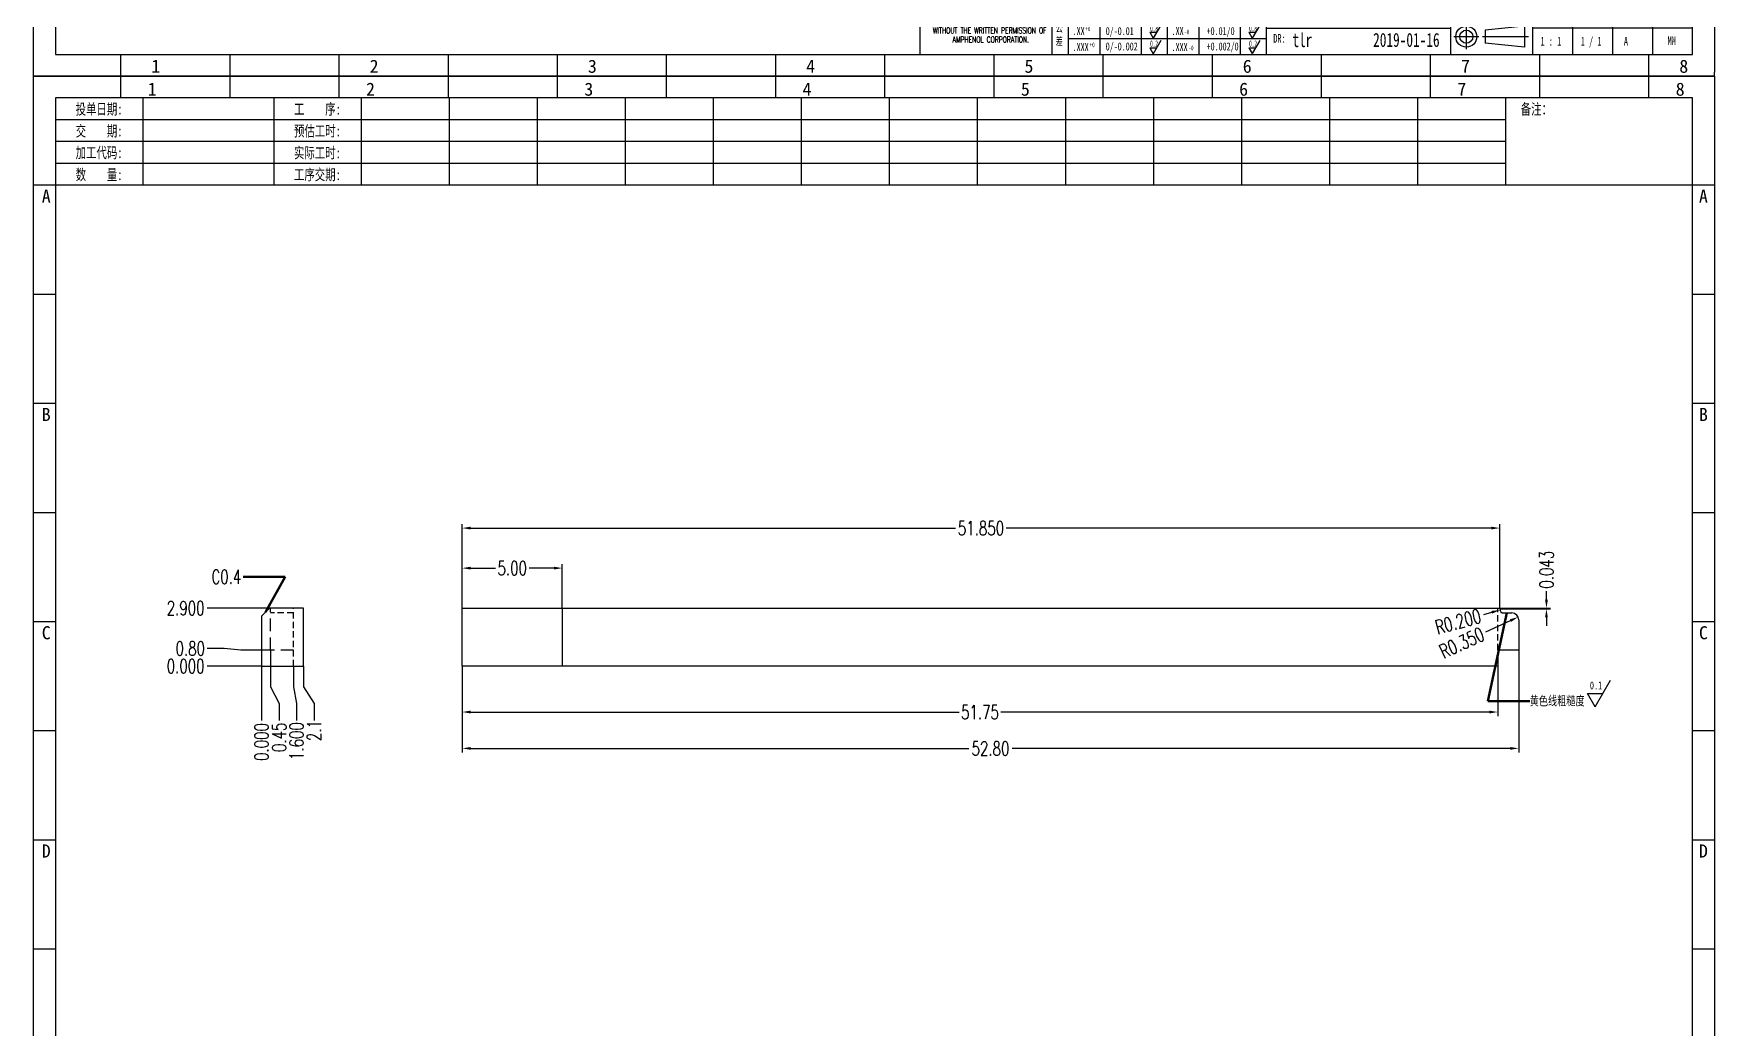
# Model space of a CAD drawing. Header units: millimetres. Extents: x -2852 to 5627, y -2271 to 1849.
# Drawn here: x -778.4 to -694.4, y 62.8 to 112.6 of the extents above; entities that cross this region are included whole.
import ezdxf
from ezdxf.enums import TextEntityAlignment as Align

# ---------------------------------------------------------------- set-up
doc = ezdxf.new("R2010")
doc.units = ezdxf.units.MM
doc.header["$PDSIZE"] = 3
doc.linetypes.add('DASHED', pattern=[19.05, 12.7, -6.35])
doc.linetypes.add('DASHED2', pattern=[9.525, 6.35, -3.175])
for name, color, linetype in [('1', 7, 'Continuous'), ('11', 4, 'DASHED2'), ('41', 1, 'Continuous')]:
    doc.layers.add(name, color=color, linetype=linetype)
doc.styles.add('jet02', font='simplex.shx', dxfattribs={"width": 0.7})
doc.styles.get("Standard").update_dxf_attribs({"font": '仿宋_GB2312_0.ttf', "width": 0.7})
doc.styles.add('TEXTSTYLE_1', font='TRIUMB.TTF')
doc.styles.add('TEXTSTYLE_2', font='TRIUM.TTF')
doc.styles.add('tk', font='', dxfattribs={"width": 0.7})
doc.styles.add('tk 2', font='仿宋_GB2312_0.ttf', dxfattribs={"width": 0.65})
doc.styles.add('tk 4', font='simplex.shx', dxfattribs={"width": 0.65, "bigfont": 'bigfont.shx'})
doc.styles.get('tk').set_extended_font_data('NSimSun')
doc.dimstyles.new('jet02', dxfattribs={"dimtxt": 3.5, "dimasz": 2.1, "dimexe": 1, "dimexo": 0, "dimgap": 0.5, "dimtad": 0, "dimtoh": 1, "dimdec": 3, "dimzin": 9, "dimdsep": 46, "dimtxsty": 'jet02', "dimcen": 0, "dimclrt": 256, "dimazin": 2, "dimtfac": 1, "dimtdec": 3, "dimtofl": 0, "dimtmove": 0, "dimatfit": 1, "dimfxl": 0, "dimarcsym": 0})

# ---------------------------------------------------------------- blocks, each defined once
blk = doc.blocks.new('A3-N')
at = {"layer": '1', "color": 1}
for p, q in [((0, 0), (0, 296.73)), ((0, 296.73), (420, 296.73)), ((21.82, 291.27), (21.82, 296.73)), ((49.09, 291.27), (49.09, 296.73)), ((76.36, 291.27), (76.36, 296.73)), ((103.64, 291.27), (103.64, 296.73)), ((103.64, 291.27), (103.64, 296.73)), ((103.64, 291.27), (103.64, 296.73)), ((130.91, 291.27), (130.91, 296.73)), ((158.18, 291.27), (158.18, 296.73)), ((185.45, 291.27), (185.45, 296.73)), ((212.73, 291.27), (212.73, 296.73)), ((240, 291.27), (240, 296.73)), ((267.27, 291.27), (267.27, 296.73)), ((294.55, 291.27), (294.55, 296.73)), ((321.82, 291.27), (321.82, 296.73)), ((349.09, 291.27), (349.09, 296.73)), ((376.36, 291.27), (376.36, 296.73)), ((403.64, 291.27), (403.64, 296.73)), ((420, 296.73), (420, 1)), ((5.45, 269.45), (0, 269.45)), ((420, 269.45), (414.55, 269.45)), ((5.45, 242.18), (0, 242.18)), ((420, 242.18), (414.55, 242.18)), ((5.45, 214.91), (0, 214.91)), ((420, 214.91), (414.55, 214.91)), ((5.45, 187.64), (0, 187.64)), ((420, 187.64), (414.55, 187.64)), ((5.45, 160.36), (0, 160.36)), ((420, 160.36), (414.55, 160.36)), ((5.45, 133.09), (0, 133.09)), ((420, 133.09), (414.55, 133.09)), ((5.45, 105.82), (0, 105.82)), ((420, 105.82), (414.55, 105.82)), ((5.45, 78.55), (0, 78.55)), ((420, 78.55), (414.55, 78.55)), ((5.45, 51.27), (0, 51.27)), ((420, 51.27), (414.55, 51.27)), ((222.45, 49.09), (221.45, 49.09)), ((221.45, 49.09), (221.45, 40.36)), ((222.45, 49.09), (414.55, 49.09)), ((232.36, 49.09), (232.36, 40.36)), ((245.45, 49.09), (245.45, 40.36)), ((290.18, 49.09), (290.18, 40.36)), ((302.18, 49.09), (302.18, 40.36)), ((322.91, 49.09), (322.91, 40.36)), ((343.64, 49.09), (343.64, 40.36)), ((392.73, 40.36), (392.73, 49.09)), ((258.55, 40.36), (258.55, 5.44)), ((266.45, 40.36), (266.45, 5.44)), ((276.78, 40.36), (276.78, 5.45)), ((291.18, 40.36), (291.18, 5.45)), ((301.51, 40.37), (301.51, 5.46)), ((308.01, 40.36), (308.01, 5.45)), ((354.09, 40.36), (354.09, 5.45)), ((308.01, 32.39), (258.55, 32.39)), ((308.01, 28.54), (258.55, 28.54)), ((414.55, 27.27), (308.01, 27.27)), ((5.45, 24), (0, 24)), ((308.01, 24.69), (258.55, 24.69)), ((420, 24), (414.55, 24)), ((308.01, 16.99), (258.55, 16.99)), ((354.09, 19.63), (308.01, 19.63)), ((308.01, 13.14), (258.55, 13.14)), ((414.55, 16.36), (354.09, 16.36)), ((374.55, 16.36), (374.55, 5.45)), ((384.55, 16.36), (384.55, 5.45)), ((394.55, 16.36), (394.55, 5.45)), ((404.55, 16.36), (404.55, 5.45)), ((308.01, 9.29), (258.55, 9.29)), ((308.01, 11.99), (354.09, 11.99)), ((372.51, 12.49), (362.69, 11.5)), ((362.69, 11.5), (362.69, 8.23)), ((372.51, 12.49), (372.51, 7.25)), ((414.55, 12), (374.55, 12)), ((21.82, 0), (21.82, 5.45)), ((49.09, 0), (49.09, 5.45)), ((76.36, 0), (76.36, 5.45)), ((103.64, 0), (103.64, 5.45)), ((130.91, 0), (130.91, 5.45)), ((158.18, 0), (158.18, 5.45)), ((185.45, 0), (185.45, 5.45)), ((212.73, 0), (212.73, 5.45)), ((240, 0), (240, 5.45)), ((267.27, 0), (267.27, 5.45)), ((294.55, 0), (294.55, 5.45)), ((321.82, 0), (321.82, 5.45)), ((349.09, 0), (349.09, 5.45)), ((372.51, 7.25), (362.69, 8.23)), ((376.36, 0), (376.36, 5.45)), ((403.64, 0), (403.64, 5.45)), ((1, 0), (0, 0)), ((420, 0), (1, 0)), ((420, 0), (420, 1))]:
    blk.add_line(p, q, dxfattribs=at)
at = {"layer": '1'}
for p, q in [((414.55, 278.18), (414.55, 284.73)), ((221.45, 40.36), (221.45, 5.45)), ((221.45, 40.36), (414.55, 40.36)), ((221.45, 40.36), (414.55, 40.36)), ((254.41, 40.36), (254.41, 5.45)), ((283.28, 40.36), (283.28, 5.45)), ((308.01, 36.24), (258.55, 36.24)), ((222.08, 28.67), (254.12, 28.67)), ((308.01, 20.84), (254.41, 20.84))]:
    blk.add_line(p, q, dxfattribs=at)
at = {"layer": '1', "color": 1, "ltscale": 0.05}
for p, q in [((278.93, 34.04), (279.79, 32.56)), ((278.93, 34.04), (280.65, 34.04)), ((281.68, 35.84), (279.79, 32.56)), ((303.66, 34.05), (304.52, 32.56)), ((303.66, 34.05), (305.38, 34.05)), ((306.41, 35.84), (304.52, 32.56)), ((278.93, 30.19), (279.79, 28.71)), ((278.93, 30.19), (280.65, 30.19)), ((281.68, 31.99), (279.79, 28.71)), ((303.66, 30.2), (305.38, 30.2)), ((303.66, 30.2), (304.52, 28.71)), ((306.41, 31.99), (304.52, 28.71)), ((278.93, 26.34), (279.79, 24.86)), ((278.93, 26.34), (280.65, 26.34)), ((281.68, 28.14), (279.79, 24.86)), ((303.66, 26.35), (304.52, 24.86)), ((303.66, 26.35), (305.38, 26.35)), ((306.41, 28.14), (304.52, 24.86)), ((278.93, 22.49), (280.65, 22.49)), ((278.93, 22.49), (279.79, 21.01)), ((281.68, 24.29), (279.79, 21.01)), ((303.66, 22.5), (305.38, 22.5)), ((303.66, 22.5), (304.52, 21.01)), ((306.41, 24.29), (304.52, 21.01)), ((278.93, 18.66), (279.79, 17.17)), ((278.93, 18.66), (280.65, 18.66)), ((281.68, 20.45), (279.79, 17.17)), ((303.66, 18.66), (304.52, 17.18)), ((303.66, 18.66), (305.38, 18.66)), ((306.41, 20.46), (304.52, 17.18)), ((278.93, 14.81), (280.65, 14.81)), ((278.93, 14.81), (279.79, 13.32)), ((281.68, 16.6), (279.79, 13.32)), ((281.68, 12.75), (279.79, 9.47)), ((303.66, 14.81), (305.38, 14.81)), ((303.66, 14.81), (304.52, 13.33)), ((306.41, 16.61), (304.52, 13.33)), ((306.41, 12.76), (304.52, 9.48)), ((278.93, 10.96), (279.79, 9.47)), ((278.93, 10.96), (280.65, 10.96)), ((281.68, 8.9), (279.79, 5.62)), ((303.66, 10.96), (304.52, 9.48)), ((303.66, 10.96), (305.38, 10.96)), ((306.41, 8.91), (304.52, 5.63)), ((278.93, 7.11), (279.79, 5.62)), ((278.93, 7.11), (280.65, 7.11)), ((303.66, 7.11), (305.38, 7.11)), ((303.66, 7.11), (304.52, 5.63))]:
    blk.add_line(p, q, dxfattribs=at)
at = {"layer": '1', "color": 1, "ltscale": 0.1}
for p, q in [((358.01, 13.02), (358.01, 6.71)), ((354.86, 9.87), (361.17, 9.87)), ((362.03, 9.87), (373.54, 9.87))]:
    blk.add_line(p, q, dxfattribs=at)
at = {"layer": '1'}
blk.add_lwpolyline([(221.45, 5.45), (414.55, 5.45), (414.55, 291.27), (5.45, 291.27), (5.45, 5.45), (414.55, 5.45)], dxfattribs=at)
at = {"layer": '1', "color": 7, "linetype": 'Continuous', "const_width": 0.123}
blk.add_lwpolyline([(223.11, 34.74), (252.6, 34.76)], dxfattribs=at)
at = {"layer": '1', "color": 1}
for radius in [2.62, 1.64]:
    blk.add_circle((358.01, 9.87), radius, dxfattribs=at)
at = {"layer": '41'}
for p, q in [((27.27, 291.27), (27.27, 269.45)), ((60, 291.27), (60, 269.45)), ((81.82, 291.27), (81.82, 269.45)), ((103.82, 291.27), (103.82, 269.45)), ((125.82, 291.27), (125.82, 269.45)), ((147.82, 291.27), (147.82, 269.45)), ((169.82, 291.27), (169.82, 269.45)), ((191.82, 291.27), (191.82, 269.45)), ((213.82, 291.27), (213.82, 269.45)), ((235.82, 291.27), (235.82, 269.45)), ((257.82, 291.27), (257.82, 269.45)), ((279.82, 291.27), (279.82, 269.45)), ((301.82, 291.27), (301.82, 269.45)), ((323.82, 291.27), (323.82, 269.45)), ((345.82, 291.27), (345.82, 269.45)), ((367.82, 291.27), (367.82, 269.45)), ((367.82, 285.82), (5.45, 285.82)), ((367.82, 280.36), (5.45, 280.36)), ((367.82, 274.91), (5.45, 274.91)), ((414.55, 269.45), (5.45, 269.45))]:
    blk.add_line(p, q, dxfattribs=at)
at = {"layer": '1', "color": 1}
for s, p in [('1', (29.64, 295.11)), ('2', (84.18, 295.11)), ('3', (138.73, 295.11)), ('4', (193.27, 295.11)), ('5', (247.82, 295.11)), ('6', (302.36, 295.11)), ('7', (356.91, 295.11)), ('8', (411.45, 295.11)), ('1', (30.53, 4.11)), ('2', (85.08, 4.11)), ('3', (139.62, 4.11)), ('4', (194.17, 4.11)), ('5', (248.72, 4.11)), ('6', (303.26, 4.11)), ('7', (357.81, 4.11)), ('8', (412.35, 4.11))]:
    blk.add_text(s, height=3.27, dxfattribs=at).set_placement(p, align=Align.TOP_CENTER)
at = {"layer": '1', "style": 'tk', "width": 0.7}
for s, p in [('投单日期:', (16.36, 288.55)), ('工    序:', (70.91, 288.55)), ('备注：', (375.51, 288.55)), ('交    期:', (16.36, 283.09)), ('预估工时:', (70.91, 283.09)), ('加工代码:', (16.36, 277.64)), ('实际工时:', (70.91, 277.64)), ('数    量:', (16.36, 272.18)), ('工序交期:', (70.91, 272.18))]:
    blk.add_text(s, height=2.727, dxfattribs=at).set_placement(p, align=Align.MIDDLE)
at = {"layer": '1', "color": 1}
for s, p in [('A', (2.04, 268.36)), ('B', (2.04, 213.82)), ('C', (2.04, 159.27)), ('D', (2.04, 104.73)), ('E', (2.04, 50.18))]:
    blk.add_text(s, height=3.27, dxfattribs=at).set_placement(p, align=Align.TOP_LEFT)
for s, p in [('A', (418.37, 268.36)), ('B', (418.37, 213.82)), ('C', (418.37, 159.27)), ('D', (418.37, 104.73)), ('E', (418.37, 50.18))]:
    blk.add_text(s, height=3.27, dxfattribs=at).set_placement(p, align=Align.TOP_RIGHT)
at = {"layer": '1', "color": 1, "style": 'tk 2', "width": 0.7}
for s, height, p in [('序号', 3.273, (222.96, 43.34)), ('件号', 3.273, (234.62, 43.61)), ('零件名称', 3.273, (258.97, 43.61)), ('数量', 3.273, (292.3, 43.78)), ('材料', 3.273, (309.27, 43.78)), ('热处理', 3.273, (328.71, 43.78)), ('外形尺寸', 3.273, (358.94, 43.78)), ('说明', 3.273, (399.61, 43.78)), ('料号：', 2.182, (309.77, 37.46)), ('名称：', 3.273, (355.52, 35.79)), ('图号：', 3.273, (355.52, 22.7)), ('比 例', 2.182, (376.69, 13.18)), ('页 码', 2.182, (386.85, 13.18)), ('版 次', 2.182, (396.31, 13.18)), ('单位', 2.182, (407.35, 13.18))]:
    blk.add_text(s, height=height, dxfattribs=at).set_placement(p)
at = {"layer": '1', "color": 7, "linetype": 'Continuous', "style": 'TEXTSTYLE_1'}
blk.add_text('Amphenol JET', height=2.7, dxfattribs=at).set_placement((223.96, 35.61))
at = {"layer": '1', "color": 7, "linetype": 'Continuous'}
for s, height, style, width, p in [('A Division of Amphenol Corporation', 1.5, 'TEXTSTYLE_2', 0.7, (224.64, 32.29)), ('HangZhou Amphenol JET Interconnect Technology co.,ltd ', 1.2, 'TEXTSTYLE_2', 0.6, (222.47, 29.36)), ('THESE DRAWINGS AND SPECIFICATIONS', 1.5, 'tk 4', 0.6, (224.73, 23.52)), ('ARE THE PROPERTY OF', 1.5, 'tk 4', 0.6, (230.45, 21.35)), ('AND SHALL NOT BE REPRODUCED OR', 1.5, 'tk 4', 0.6, (225.95, 17.17)), ('AMPHENOL CORPORATION', 1.5, 'tk 4', 0.6, (230.04, 19.27)), ('THE MANUFACTURE OR SALE OF APPARATUS', 1.5, 'tk 4', 0.6, (223.5, 12.92)), ('COPIED OR USED AS THE BASIS FOR', 1.5, 'tk 4', 0.6, (225.54, 15.02)), ('WITHOUT THE WRITTEN PERMISSION OF', 1.5, 'tk 4', 0.6, (224.73, 10.67)), ('AMPHENOL CORPORATION.', 1.5, 'tk 4', 0.6, (229.63, 8.4))]:
    blk.add_text(s, height=height, dxfattribs=dict(at, style=style, width=width)).set_placement(p)
at = {"layer": '1', "color": 1, "style": 'tk 2', "width": 0.7}
for s, p in [('X.', (259.64, 34.37)), ('%%P0.2', (267.9, 34.37)), ('X.', (284.37, 34.37)), ('%%P1%%D', (293.12, 34.37)), ('.X', (259.64, 30.28)), ('%%P0.1', (267.9, 30.52)), ('.X', (284.37, 30.28)), ('%%P0.5%%D', (293.12, 30.52)), ('.XX', (259.64, 26.71)), ('%%P0.01', (267.9, 26.67)), ('.XX', (284.37, 26.71)), ('%%P0.1%%D', (293.12, 26.67)), ('.XXX', (259.64, 22.68)), ('%%P0.002', (267.9, 22.82)), ('.XXX', (284.37, 22.68)), ('%%P0.01%%D', (293.12, 22.82)), ('X.', (259.64, 18.97)), ('0/-0.2', (267.9, 18.97)), ('X.', (284.37, 18.97)), ('+0.2/0', (293.12, 18.97)), ('.X', (259.64, 14.88)), ('0/-0.1', (267.9, 15.12)), ('.X', (284.37, 14.88)), ('+0.1/0', (293.12, 15.12)), ('.XX', (259.64, 11.31)), ('0/-0.01', (267.9, 11.27)), ('0/-0.002', (267.9, 7.42)), ('.XX', (284.37, 11.31)), ('+0.01/0', (293.12, 11.27)), ('+0.002/0', (293.12, 7.42)), ('.XXX', (259.64, 7.28)), ('.XXX', (284.37, 7.28))]:
    blk.add_text(s, height=2, dxfattribs=at).set_placement(p, align=Align.MIDDLE_LEFT)
at = {"layer": '1', "color": 1, "ltscale": 0.05, "style": 'tk 2', "width": 0.5}
for s, p in [('6.3', (279.01, 34.26)), ('6.3', (303.74, 34.27)), ('3.2', (279.01, 30.41)), ('3.2', (303.74, 30.42)), ('0.8', (279.01, 26.56)), ('0.8', (303.74, 26.57)), ('0.2', (279.01, 22.71)), ('0.2', (303.74, 22.72)), ('6.3', (279.01, 18.87)), ('6.3', (303.74, 18.88)), ('3.2', (279.01, 15.02)), ('0.8', (279.01, 11.17)), ('3.2', (303.74, 15.03)), ('0.8', (303.74, 11.18)), ('0.2', (279.01, 7.32)), ('0.2', (303.74, 7.33))]:
    blk.add_text(s, height=1.6, dxfattribs=at).set_placement(p)
at = {"layer": '1', "style": 'tk 2', "width": 0.7}
for s, p in [('APPD:', (309.77, 24.21)), ('CHKD:', (309.77, 16.27)), ('DR:', (309.77, 8.35))]:
    blk.add_text(s, height=2.182, dxfattribs=at).set_placement(p)
at = {"layer": '1', "color": 7, "style": 'tk 2', "width": 0.7}
blk.add_text('MM', height=2.182, dxfattribs=at).set_placement((408.31, 7.75))
at = {"layer": '1', "color": 1, "ltscale": 0.05, "char_height": 1.5, "width": 6.3627, "attachment_point": 1, "style": 'tk 2'}
for s, insert in [('尺  寸', (260.31, 39.25)), ('公  差', (268.17, 39.25)), ('粗糙度', (277.98, 39.25)), ('尺  寸', (285.2, 39.25)), ('公  差', (293.18, 39.25)), ('粗糙度', (302.71, 39.26))]:
    blk.add_mtext(s, dxfattribs=dict(at, insert=insert))
at = {"layer": '1', "ltscale": 0.05, "char_height": 2, "width": 2.5195, "attachment_point": 1, "style": 'tk 2'}
for s, insert in [('一般公差', (255.39, 36.11)), ('单侧公差', (255.39, 19.71))]:
    blk.add_mtext(s, dxfattribs=dict(at, insert=insert))
at = {"layer": '1', "color": 1, "ltscale": 0.05, "char_height": 1.2, "width": 5.1396, "attachment_point": 1, "line_spacing_factor": 0.8, "style": 'tk 2'}
for s, insert in [('+0', (261.58, 20.13)), ('-0', (286.31, 19.33)), ('+0', (261.88, 16.09)), ('-0', (286.61, 15.29)), ('+0', (262.79, 12.45)), ('+0', (263.87, 8.44)), ('-0', (287.51, 11.65)), ('-0', (288.59, 7.64))]:
    blk.add_mtext(s, dxfattribs=dict(at, insert=insert))
at = {"layer": '1', "style": 'tk 2', "width": 0.7}
for tag, p in [('PATR-NO1', (309.84, 32.96)), ('TITLE', (365.74, 30.9)), ('PATR-NO2', (309.84, 27.81)), ('DWG-NO:', (366.54, 18.14))]:
    blk.add_attdef(tag, p, '', height=3.27, dxfattribs=at)
at = {"layer": '1', "color": 1, "style": 'tk 2', "width": 0.7}
for tag, p in [('DRAW', (314.55, 7.27)), ('DATE', (334.72, 7.32))]:
    blk.add_attdef(tag, p, '', height=3.49, dxfattribs=at)
at = {"layer": '1', "style": 'tk 2', "width": 0.7}
for tag, p in [('SCALE', (376.55, 8.73)), ('SHEET', (386.6, 8.72)), ('REV', (397.38, 8.73))]:
    blk.add_attdef(tag, text='', height=2.18, dxfattribs=at).set_placement(p, align=Align.MIDDLE_LEFT)
blk = doc.blocks.new('*D2440')
at = {"layer": '41', "ltscale": 0.05}
blk.add_line((148.226, -2371.448), (145.514, -2371.448), dxfattribs=at)
at = {"layer": 'Defpoints', "color": 0, "ltscale": 0.05}
for p in [(145.514, -2371.448), (148.226, -2371.448), (148.226, -2371.448)]:
    blk.add_point(p, dxfattribs=at)
at = {"layer": '41', "ltscale": 0.05, "insert": (144.434, -2371.448), "char_height": 0.7, "attachment_point": 5, "style": 'jet02'}
blk.add_mtext('0.000', dxfattribs=at)
blk = doc.blocks.new('*D2441')
at = {"layer": '41', "ltscale": 0.05}
for p, q in [((146.354, -2370.573), (145.514, -2370.573)), ((147.194, -2370.648), (146.354, -2370.573)), ((148.676, -2370.648), (147.194, -2370.648))]:
    blk.add_line(p, q, dxfattribs=at)
at = {"layer": 'Defpoints', "color": 0, "ltscale": 0.05}
for p in [(145.514, -2370.573), (148.676, -2370.648), (148.226, -2371.448)]:
    blk.add_point(p, dxfattribs=at)
at = {"layer": '41', "ltscale": 0.05, "insert": (144.667, -2370.573), "char_height": 0.7, "attachment_point": 5, "style": 'jet02'}
blk.add_mtext('0.80', dxfattribs=at)
blk = doc.blocks.new('*D2442')
at = {"layer": '41', "ltscale": 0.05}
blk.add_line((148.626, -2368.548), (145.514, -2368.548), dxfattribs=at)
at = {"layer": 'Defpoints', "color": 0, "ltscale": 0.05}
for p in [(145.514, -2368.548), (148.626, -2368.548), (148.226, -2371.448)]:
    blk.add_point(p, dxfattribs=at)
at = {"layer": '41', "ltscale": 0.05, "insert": (144.434, -2368.548), "char_height": 0.7, "attachment_point": 5, "style": 'jet02'}
blk.add_mtext('2.900', dxfattribs=at)
blk = doc.blocks.new('*D2443')
at = {"layer": '41', "ltscale": 0.05}
blk.add_line((148.226, -2371.448), (148.226, -2374.16), dxfattribs=at)
at = {"layer": 'Defpoints', "color": 0, "ltscale": 0.05}
for p in [(148.226, -2371.448), (148.226, -2371.448), (148.226, -2374.16)]:
    blk.add_point(p, dxfattribs=at)
at = {"layer": '41', "ltscale": 0.05, "insert": (148.226, -2375.24), "char_height": 0.7, "attachment_point": 5, "rotation": 90, "style": 'jet02'}
blk.add_mtext('0.000', dxfattribs=at)
blk = doc.blocks.new('*D2444')
at = {"layer": '41', "ltscale": 0.05}
for p, q in [((148.676, -2370.648), (148.676, -2372.48)), ((148.676, -2372.48), (149.101, -2373.32)), ((149.101, -2373.32), (149.101, -2374.16))]:
    blk.add_line(p, q, dxfattribs=at)
at = {"layer": 'Defpoints', "color": 0, "ltscale": 0.05}
for p in [(148.676, -2370.648), (148.226, -2371.448), (149.101, -2374.16)]:
    blk.add_point(p, dxfattribs=at)
at = {"layer": '41', "ltscale": 0.05, "insert": (149.101, -2375.006), "char_height": 0.7, "attachment_point": 5, "rotation": 90, "style": 'jet02'}
blk.add_mtext('0.45', dxfattribs=at)
blk = doc.blocks.new('*D2445')
at = {"layer": '41', "ltscale": 0.05}
for p, q in [((149.826, -2371.448), (149.826, -2372.48)), ((149.826, -2372.48), (149.976, -2373.32)), ((149.976, -2373.32), (149.976, -2374.16))]:
    blk.add_line(p, q, dxfattribs=at)
at = {"layer": 'Defpoints', "color": 0, "ltscale": 0.05}
for p in [(148.226, -2371.448), (149.826, -2371.448), (149.976, -2374.16)]:
    blk.add_point(p, dxfattribs=at)
at = {"layer": '41', "ltscale": 0.05, "insert": (149.976, -2375.193), "char_height": 0.7, "attachment_point": 5, "rotation": 90, "style": 'jet02'}
blk.add_mtext('1.600', dxfattribs=at)
blk = doc.blocks.new('*D2446')
at = {"layer": '41', "ltscale": 0.05}
for p, q in [((150.326, -2371.448), (150.326, -2372.48)), ((150.326, -2372.48), (150.851, -2373.32)), ((150.851, -2373.32), (150.851, -2374.16))]:
    blk.add_line(p, q, dxfattribs=at)
at = {"layer": 'Defpoints', "color": 0, "ltscale": 0.05}
for p in [(148.226, -2371.448), (150.326, -2371.448), (150.851, -2374.16)]:
    blk.add_point(p, dxfattribs=at)
at = {"layer": '41', "ltscale": 0.05, "insert": (150.851, -2374.668), "char_height": 0.7, "attachment_point": 5, "rotation": 90, "style": 'jet02'}
blk.add_mtext('2.1', dxfattribs=at)
blk = doc.blocks.new('*D2447')
at = {"layer": '41', "ltscale": 0.05}
for p, q in [((158.258, -2368.548), (158.258, -2366.349)), ((158.678, -2366.549), (159.912, -2366.549)), ((162.838, -2366.549), (161.605, -2366.549)), ((163.258, -2368.548), (163.258, -2366.349))]:
    blk.add_line(p, q, dxfattribs=at)
for points in [[(158.678, -2366.479), (158.678, -2366.619), (158.258, -2366.549)], [(162.838, -2366.479), (162.838, -2366.619), (163.258, -2366.549)]]:
    blk.add_solid(points, dxfattribs=at)
at = {"layer": 'Defpoints', "color": 0, "ltscale": 0.05}
for p in [(163.258, -2366.549), (158.258, -2368.548), (163.258, -2368.548)]:
    blk.add_point(p, dxfattribs=at)
at = {"layer": '41', "ltscale": 0.05, "insert": (160.758, -2366.549), "char_height": 0.7, "attachment_point": 5, "style": 'jet02'}
blk.add_mtext('5.00', dxfattribs=at)
blk = doc.blocks.new('*D2448')
at = {"layer": '41', "ltscale": 0.05}
for p, q in [((158.258, -2368.548), (158.258, -2364.347)), ((158.678, -2364.547), (182.917, -2364.547)), ((209.688, -2364.547), (185.45, -2364.547)), ((210.108, -2368.548), (210.108, -2364.347))]:
    blk.add_line(p, q, dxfattribs=at)
for points in [[(158.678, -2364.477), (158.678, -2364.617), (158.258, -2364.547)], [(209.688, -2364.477), (209.688, -2364.617), (210.108, -2364.547)]]:
    blk.add_solid(points, dxfattribs=at)
at = {"layer": 'Defpoints', "color": 0, "ltscale": 0.05}
for p in [(210.108, -2364.547), (158.258, -2368.548), (210.108, -2368.548)]:
    blk.add_point(p, dxfattribs=at)
at = {"layer": '41', "ltscale": 0.05, "insert": (184.183, -2364.547), "char_height": 0.7, "attachment_point": 5, "style": 'jet02'}
blk.add_mtext('51.850', dxfattribs=at)
blk = doc.blocks.new('*D2449')
at = {"layer": '41', "ltscale": 0.05}
for p, q in [((158.258, -2371.448), (158.258, -2373.941)), ((210.008, -2371.448), (210.008, -2373.941)), ((158.678, -2373.741), (183.1, -2373.741)), ((209.588, -2373.741), (185.167, -2373.741))]:
    blk.add_line(p, q, dxfattribs=at)
for points in [[(158.678, -2373.671), (158.678, -2373.811), (158.258, -2373.741)], [(209.588, -2373.671), (209.588, -2373.811), (210.008, -2373.741)]]:
    blk.add_solid(points, dxfattribs=at)
at = {"layer": 'Defpoints', "color": 0, "ltscale": 0.05}
for p in [(158.258, -2371.448), (210.008, -2371.448), (158.258, -2373.741)]:
    blk.add_point(p, dxfattribs=at)
at = {"layer": '41', "ltscale": 0.05, "insert": (184.133, -2373.741), "char_height": 0.7, "attachment_point": 5, "style": 'jet02'}
blk.add_mtext('51.75', dxfattribs=at)
blk = doc.blocks.new('*D2450')
at = {"layer": '41', "ltscale": 0.05}
for p, q in [((211.058, -2370.648), (211.058, -2375.759)), ((158.258, -2371.448), (158.258, -2375.759)), ((158.678, -2375.559), (183.578, -2375.559)), ((210.638, -2375.559), (185.738, -2375.559))]:
    blk.add_line(p, q, dxfattribs=at)
for points in [[(158.678, -2375.489), (158.678, -2375.629), (158.258, -2375.559)], [(210.638, -2375.489), (210.638, -2375.629), (211.058, -2375.559)]]:
    blk.add_solid(points, dxfattribs=at)
at = {"layer": 'Defpoints', "color": 0, "ltscale": 0.05}
for p in [(211.058, -2370.648), (158.258, -2371.448), (158.258, -2375.559)]:
    blk.add_point(p, dxfattribs=at)
at = {"layer": '41', "ltscale": 0.05, "insert": (184.658, -2375.559), "char_height": 0.7, "attachment_point": 5, "style": 'jet02'}
blk.add_mtext('52.80', dxfattribs=at)
blk = doc.blocks.new('*D2451')
at = {"layer": '41', "ltscale": 0.05}
for p, q in [((212.444, -2368.128), (212.444, -2367.708)), ((210.108, -2368.548), (212.644, -2368.548)), ((210.108, -2368.591), (212.644, -2368.591)), ((212.444, -2369.011), (212.444, -2369.431))]:
    blk.add_line(p, q, dxfattribs=at)
for points in [[(212.374, -2368.128), (212.514, -2368.128), (212.444, -2368.548)], [(212.374, -2369.011), (212.514, -2369.011), (212.444, -2368.591)]]:
    blk.add_solid(points, dxfattribs=at)
at = {"layer": 'Defpoints', "color": 0, "ltscale": 0.05}
for p in [(210.108, -2368.548), (210.108, -2368.591), (212.444, -2368.548)]:
    blk.add_point(p, dxfattribs=at)
at = {"layer": '41', "ltscale": 0.05, "insert": (212.444, -2366.628), "char_height": 0.7, "attachment_point": 5, "rotation": 90, "style": 'jet02'}
blk.add_mtext('0.043', dxfattribs=at)
blk = doc.blocks.new('*D2452')
at = {"layer": '41', "ltscale": 0.05}
blk.add_line((209.306, -2368.868), (209.711, -2368.756), dxfattribs=at)
blk.add_solid([(209.692, -2368.689), (209.729, -2368.824), (210.116, -2368.644)], dxfattribs=at)
at = {"layer": 'Defpoints', "color": 0, "ltscale": 0.05}
for p in [(210.116, -2368.644), (210.308, -2368.591)]:
    blk.add_point(p, dxfattribs=at)
at = {"layer": '41', "ltscale": 0.05, "insert": (208.029, -2369.221), "char_height": 0.7, "attachment_point": 5, "rotation": 15.45794, "style": 'jet02'}
blk.add_mtext('R0.200', dxfattribs=at)
blk = doc.blocks.new('*D2453')
at = {"layer": '41', "ltscale": 0.05}
blk.add_line((209.42, -2369.73), (210.645, -2369.17), dxfattribs=at)
blk.add_solid([(210.616, -2369.106), (210.674, -2369.234), (211.027, -2368.995)], dxfattribs=at)
at = {"layer": 'Defpoints', "color": 0, "ltscale": 0.05}
for p in [(210.708, -2369.141), (211.027, -2368.995)]:
    blk.add_point(p, dxfattribs=at)
at = {"layer": '41', "ltscale": 0.05, "insert": (208.215, -2370.281), "char_height": 0.7, "attachment_point": 5, "rotation": 24.57498, "style": 'jet02'}
blk.add_mtext('R0.350', dxfattribs=at)

msp = doc.modelspace()

# ---------------------------------------------------------------- linework, layer by layer
at = {"layer": '1', "ltscale": 0.05}
for p, q in [((-756.9493, 80.9818), (-756.9493, 83.8818)), ((-756.9493, 83.8818), (-705.0993, 83.8818)), ((-751.9493, 83.8818), (-751.9493, 80.9818)), ((-704.1493, 83.2888), (-704.1493, 81.7818)), ((-705.1993, 81.7818), (-705.1993, 80.9818)), ((-704.1493, 81.7818), (-705.1993, 81.7818)), ((-705.1993, 80.9818), (-756.9493, 80.9818))]:
    msp.add_line(p, q, dxfattribs=at)
at = {"layer": '1', "color": 2, "ltscale": 0.05}
for p, q in [((-705.0993, 83.8818), (-705.0993, 83.8388)), ((-704.8993, 83.6388), (-704.4993, 83.6388))]:
    msp.add_line(p, q, dxfattribs=at)
at = {"layer": '1', "ltscale": 0.05}
msp.add_lwpolyline([(-766.9819, 80.9818), (-764.8819, 80.9818), (-764.8819, 83.8818), (-766.5819, 83.8818), (-766.9819, 83.4818)], close=True, dxfattribs=at)
at = {"layer": '1', "color": 2, "ltscale": 0.05}
for centre, radius, start, end in [((-704.8993, 83.8388), 0.2, 180, 270), ((-704.4993, 83.2888), 0.35, 0, 90)]:
    msp.add_arc(centre, radius, start, end, dxfattribs=at)
at = {"layer": '11', "ltscale": 0.05}
for p, q in [((-765.3819, 83.6388), (-766.5319, 83.6388)), ((-765.3819, 80.9818), (-765.3819, 83.8818)), ((-705.1993, 81.7818), (-705.1993, 83.8818))]:
    msp.add_line(p, q, dxfattribs=at)
at = {"layer": '11', "linetype": 'DASHED', "ltscale": 0.05}
msp.add_lwpolyline([(-765.3819, 81.7818), (-766.5319, 81.7818), (-766.5319, 83.8818)], dxfattribs=at)
at = {"layer": '41', "color": 2, "ltscale": 0.05}
for p, q in [((-700.3342, 78.9512), (-699.5644, 80.2845)), ((-700.3342, 78.9512), (-700.7191, 79.6178)), ((-700.7191, 79.6178), (-699.9493, 79.6178))]:
    msp.add_line(p, q, dxfattribs=at)

# ---------------------------------------------------------------- block references
at = {"layer": '1', "ltscale": 0.05, "xscale": 0.2000000000000455, "yscale": 0.2000000000000455, "zscale": 0.2000000000000455}
for p, values in [((-778.3712, 110.4692), {'DWG-NO:': 'CMY1000A-P36A', 'TITLE': '冲模镶件', 'REV': 'A', 'SHEET': '1 / 1', 'DRAW': 'tlr', 'DATE': '2019-01-16', 'PATR-NO1': 'XCede HDU2 3PR SHIELD A', 'PATR-NO2': '959-3EA4-A22', 'SCALE': '1 : 1'}), ((-778.3712, 51.1237), {'DWG-NO:': 'CMY1000A-P36B', 'TITLE': '冲模镶件', 'REV': 'A', 'SHEET': '1 / 1', 'DRAW': 'tlr', 'DATE': '2019-01-16', 'PATR-NO1': 'XCede HDU2 3PR SHIELD A', 'PATR-NO2': '959-3EA4-A22', 'SCALE': '1 : 1'})]:
    msp.add_blockref('A3-N', p, dxfattribs=at).add_auto_attribs(values)

# ---------------------------------------------------------------- texts
at = {"layer": '41', "color": 2, "ltscale": 0.05, "style": 'tk 2', "width": 0.65}
msp.add_text('0.1', height=0.4, dxfattribs=at).set_placement((-700.5906, 79.8176))
at = {"layer": '41', "ltscale": 0.05, "insert": (-767.993, 85.4536), "char_height": 0.7, "attachment_point": 6, "style": 'jet02'}
msp.add_mtext('C0.4', dxfattribs=at)
at = {"layer": '41', "color": 2, "ltscale": 0.05, "insert": (-703.6016, 79.2258), "char_height": 0.466667, "attachment_point": 4, "style": 'jet02'}
msp.add_mtext('{\\fSimSun|b0|i0|c134|p54;黄色线粗糙度}', dxfattribs=at)

# ---------------------------------------------------------------- dimensions: what is measured, and where the dimension line sits
at = {"layer": '41', "ltscale": 0.05}
for base, p1, p2, override, picture, middle in [((-705.0993, 87.8825), (-756.9493, 83.8818), (-705.0993, 83.8818), {"dimscale": 0.2, "dimtoh": 0, "dimzin": 1, "dimclrd": 256, "dimclre": 256, "dimadec": 3, "dimazin": 0, "dimatfit": 3, "dimlwd": 65535, "dimlwe": 65535}, '*D2448', (-731.0243, 87.8825)), ((-751.9493, 85.881), (-756.9493, 83.8818), (-751.9493, 83.8818), {"dimscale": 0.2, "dimtoh": 0, "dimdec": 2, "dimzin": 1, "dimclrd": 256, "dimclre": 256, "dimazin": 0, "dimatfit": 3, "dimlwd": 65535, "dimlwe": 65535}, '*D2447', (-754.4493, 85.881)), ((-756.9493, 76.8705), (-704.1493, 81.7818), (-756.9493, 80.9818), {"dimscale": 0.2, "dimtoh": 0, "dimdec": 2, "dimzin": 1, "dimclrd": 256, "dimclre": 256, "dimazin": 0, "dimatfit": 3, "dimlwd": 65535, "dimlwe": 65535}, '*D2450', (-730.5493, 76.8705)), ((-756.9493, 78.6888), (-705.1993, 80.9818), (-756.9493, 80.9818), {"dimscale": 0.2, "dimtoh": 0, "dimdec": 2, "dimzin": 1, "dimclrd": 256, "dimclre": 256, "dimazin": 0, "dimatfit": 3, "dimlwd": 65535, "dimlwe": 65535}, '*D2449', (-731.0743, 78.6888))]:
    dim = msp.add_linear_dim(base=base, p1=p1, p2=p2, dimstyle='jet02', override=override, dxfattribs=at)
    dim.commit()
    dim.dimension.update_dxf_attribs({"geometry": picture, "text_midpoint": middle, "insert": (-915.2077, 2452.4298)})
dim = msp.add_linear_dim(base=(-702.7633, 83.8818), p1=(-705.0993, 83.8388), p2=(-705.0993, 83.8818), angle=90, dimstyle='jet02', override={"dimscale": 0.2, "dimtoh": 0, "dimzin": 1, "dimclrd": 256, "dimclre": 256, "dimadec": 3, "dimazin": 0, "dimatfit": 3, "dimlwd": 65535, "dimlwe": 65535}, dxfattribs=at)
dim.commit()
dim.dimension.update_dxf_attribs({"geometry": '*D2451', "text_midpoint": (-702.7633, 85.8018), "insert": (-915.2077, 2452.4298)})
for feature_location, offset, dtype, origin, override, picture, middle, set_off in [((-766.5819, 83.8818), (-3.1117, 0), 0, (-766.9819, 80.9818), {"dimscale": 0.2, "dimtoh": 0, "dimzin": 1, "dimclrd": 256, "dimclre": 256, "dimadec": 3, "dimazin": 0, "dimatfit": 3, "dimlwd": 65535, "dimlwe": 65535}, '*D2442', (-770.7736, 83.8818), (-915.2077, 2452.4298)), ((-766.5319, 81.7818), (-3.1617, 0.075), 0, (-766.9819, 80.9818), {"dimscale": 0.2, "dimtoh": 0, "dimdec": 2, "dimzin": 1, "dimclrd": 256, "dimclre": 256, "dimazin": 0, "dimatfit": 3, "dimlwd": 65535, "dimlwe": 65535}, '*D2441', (-770.5403, 81.8568), (-915.2077, 2452.4298)), ((-766.5319, 81.7818), (0.425, -3.5117), 1, (-766.9819, 80.9818), {"dimscale": 0.2, "dimtoh": 0, "dimdec": 2, "dimzin": 1, "dimclrd": 256, "dimclre": 256, "dimazin": 0, "dimatfit": 3, "dimlwd": 65535, "dimlwe": 65535}, '*D2444', (-766.1069, 77.4234), (-915.2077, 2452.4298)), ((-766.9818983843, 80.9817913504), (-2.7117461873, 0), 0, (-766.9818983843, 80.9817913504), {"dimscale": 0.2, "dimtoh": 0, "dimzin": 1, "dimclrd": 256, "dimclre": 256, "dimadec": 3, "dimazin": 0, "dimatfit": 3, "dimlwd": 65535, "dimlwe": 65535}, '*D2440', (-770.7736445716, 80.9817913504), (-915.2077048823, 2452.4298167741)), ((-766.9818983843, 80.9817913504), (0, -2.7117461873), 1, (-766.9818983843, 80.9817913504), {"dimscale": 0.2, "dimtoh": 0, "dimzin": 1, "dimclrd": 256, "dimclre": 256, "dimadec": 3, "dimazin": 0, "dimatfit": 3, "dimlwd": 65535, "dimlwe": 65535}, '*D2443', (-766.9818983843, 77.1900451631), (-915.2077048823, 2452.4298167741)), ((-765.3819, 80.9818), (0.15, -2.7117), 1, (-766.9819, 80.9818), {"dimscale": 0.2, "dimtoh": 0, "dimzin": 1, "dimclrd": 256, "dimclre": 256, "dimadec": 3, "dimazin": 0, "dimatfit": 3, "dimlwd": 65535, "dimlwe": 65535}, '*D2445', (-765.2319, 77.2367), (-915.2077, 2452.4298)), ((-764.8819, 80.9818), (0.525, -2.7117), 1, (-766.9819, 80.9818), {"dimscale": 0.2, "dimtoh": 0, "dimdec": 1, "dimzin": 1, "dimclrd": 256, "dimclre": 256, "dimadec": 1, "dimazin": 0, "dimatfit": 3, "dimlwd": 65535, "dimlwe": 65535}, '*D2446', (-764.3569, 77.7617), (-915.2077, 2452.4298))]:
    dim = msp.add_ordinate_dim(feature_location=feature_location, offset=offset, dtype=dtype, origin=origin, dimstyle='jet02', override=override, dxfattribs=at)
    dim.commit()
    dim.dimension.update_dxf_attribs({"geometry": picture, "text_midpoint": middle, "insert": set_off})
dim = msp.add_radius_dim(center=(-704.8993, 83.8388), mpoint=(-705.0921, 83.7855), dimstyle='jet02', override={"dimscale": 0.2, "dimtoh": 0, "dimzin": 1, "dimclrd": 256, "dimclre": 256, "dimadec": 3, "dimazin": 0, "dimatfit": 3, "dimlwd": 65535, "dimlwe": 65535}, dxfattribs=at)
dim.commit()
dim.dimension.update_dxf_attribs({"geometry": '*D2452', "text_midpoint": (-707.1787, 83.2085), "insert": (-915.2077, 2452.4298)})
dim = msp.add_radius_dim(center=(-704.4993, 83.2888), mpoint=(-704.181, 83.4344), dimstyle='jet02', override={"dimscale": 0.2, "dimtoh": 0, "dimzin": 1, "dimclrd": 256, "dimclre": 256, "dimadec": 3, "dimazin": 0, "dimtmove": 1, "dimatfit": 3, "dimlwd": 65535, "dimlwe": 65535}, dxfattribs=at)
dim.commit()
dim.dimension.update_dxf_attribs({"geometry": '*D2453', "text_midpoint": (-706.9925, 82.1487), "dimtype": 132, "insert": (-915.2077, 2452.4298)})

# ---------------------------------------------------------------- leaders
at = {"layer": '41', "ltscale": 0.05, "annotation_type": 0, "has_hookline": 1, "hookline_direction": 1, "text_width": 1.54}
msp.add_leader([(-766.7819, 83.6818), (-765.793, 85.4536), (-767.893, 85.4536)], dimstyle='jet02', override={"dimscale": 0.2, "dimtoh": 0, "dimdec": 2, "dimzin": 1, "dimclrd": 256, "dimclre": 256, "dimazin": 0, "dimatfit": 3, "dimlwd": 65535, "dimlwe": 65535}, dxfattribs=at)
at = {"layer": '41', "color": 2, "ltscale": 0.05, "annotation_type": 0, "has_hookline": 1, "hookline_direction": 0, "text_width": 2.7593}
msp.add_leader([(-704.7422, 83.6387), (-705.7016, 79.2258), (-703.6016, 79.2258)], dimstyle='jet02', override={"dimscale": 0.1, "dimexe": 0, "dimgap": 0, "dimtoh": 0, "dimdec": 1, "dimzin": 1, "dimdle": 0.05, "dimclrd": 2, "dimclre": 256, "dimadec": 1, "dimazin": 0, "dimtp": 0.05, "dimtm": 0.05, "dimatfit": 3, "dimtolj": 1, "dimtzin": 0, "dimlwd": 65535}, dxfattribs=at)

doc.saveas('drawing.dxf')
